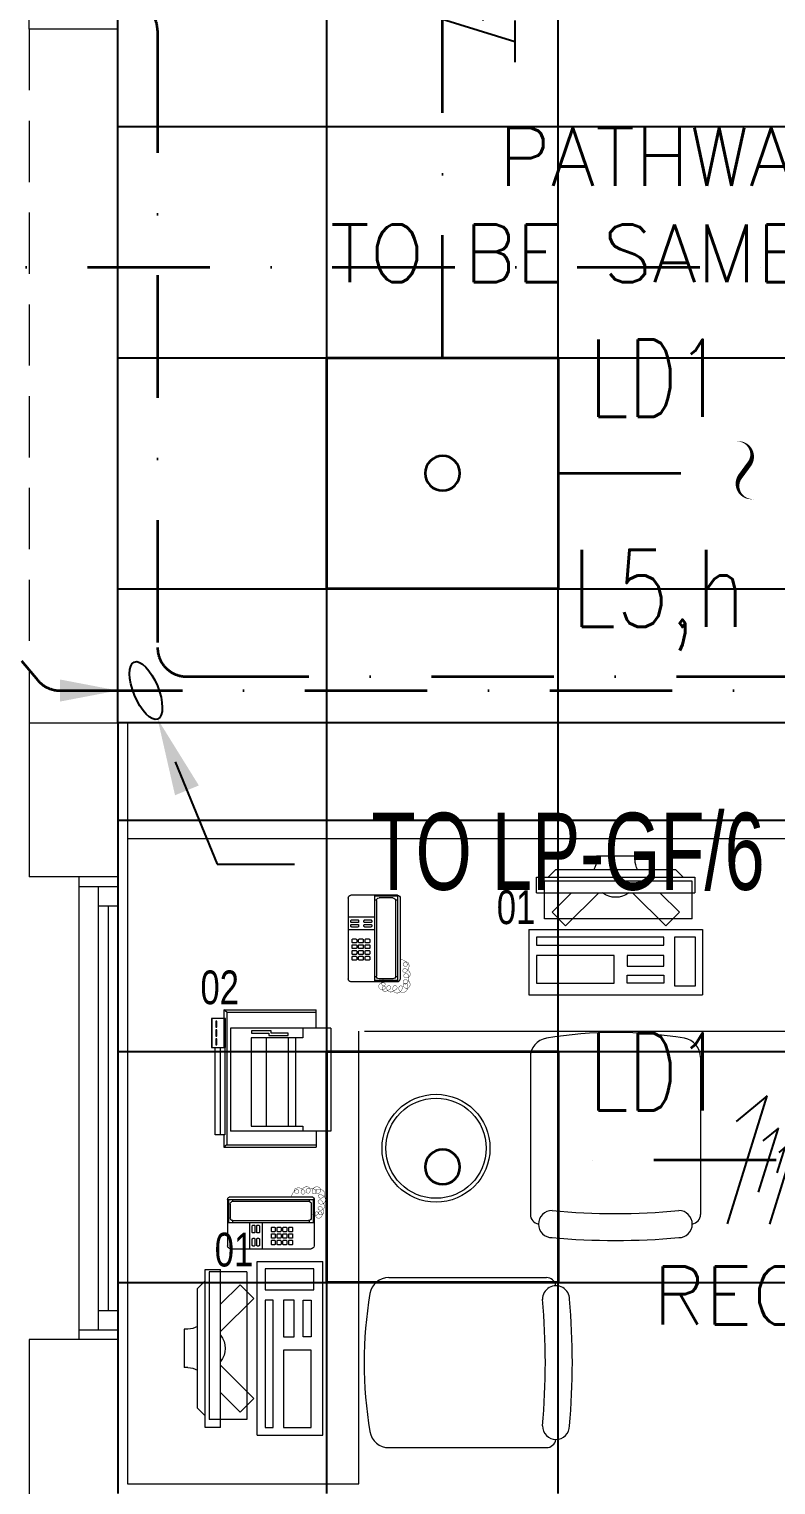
# Model space of a CAD drawing. Header units: inches. Extents: x -12418 to 57169, y -29325 to 19878.
# Drawn here: x 5228 to 7164, y -4725 to -947 of the extents above; entities that cross this region are included whole.
import ezdxf
from ezdxf import colors
from ezdxf.entities.mleader import LeaderData, LeaderLine
from ezdxf.enums import TextEntityAlignment as Align
from ezdxf.math import Vec2, Vec3

# ---------------------------------------------------------------- set-up
doc = ezdxf.new("R2010")
doc.units = ezdxf.units.IN
doc.header["$LTSCALE"] = 25
doc.header["$MEASUREMENT"] = 0
doc.linetypes.add('00-Ground Floor$0$HIDDEN', pattern=[9.525, 6.35, -3.175])
doc.linetypes.add('DASHDOT', pattern=[25.4, 12.7, -6.35, 0, -6.35])
doc.layers.get('0').update_dxf_attribs({"color": 8})
for name, color, linetype, lineweight in [('00-Ground Floor$0$72_EGR_BASE_TEXT', 252, 'Continuous', 5), ('00-Ground Floor$0$72_EGR_EQP_TAG', 142, 'Continuous', 5), ('00-Ground Floor$0$Aluminum', 251, 'Continuous', 5), ('00-Ground Floor$0$LOADING', 253, 'Continuous', 5), ('00-Ground Floor$0$Proj', 251, 'Continuous', 5), ('00-Ground Floor$0$Walls', 251, 'Continuous', 5), ('E-LITE-CIRC', 6, 'Continuous', 25), ('E-LITE-CIRC-NUMB', 6, 'Continuous', 25), ('E-LITE-CLNG', 150, 'Continuous', 35), ('E-LITE-CLNG-CNDT', 6, 'DASHDOT', 35), ('E-LITE-CLNG-CNDT @ 100', 6, 'DASHDOT', 35), ('E-LITE-CTRL', 6, 'Continuous', 25), ('E-LITE-IDEN', 6, 'Continuous', 25), ('E-LITE-TEXT', 6, 'Continuous', 25), ('E-POWR-WIRE', 6, 'Continuous', 25), ('E-POWR-WIRE @ 100', 6, 'Continuous', 25), ('E-POWR-WIRE @ 20', 6, 'Continuous', 25), ('E-POWR-WIRE @ 50', 6, 'Continuous', 25)]:
    doc.layers.add(name, color=color, linetype=linetype, lineweight=lineweight)
doc.layers.add('00-Ground Floor$0$False Ceiling', color=251, linetype='Continuous')
doc.layers.add('E-LIGHTING CONDUIT', color=6, linetype='Continuous')
doc.styles.add('00-Ground Floor$0$SIMPLEX', font='SIMPLEX.shx', dxfattribs={"height": 150})
doc.styles.add('00-Ground Floor$0$X3G_ENTITY_257CFD', font='swisscl.ttf', dxfattribs={"height": 200})
doc.styles.add('DC_Elc_Romans', font='elc_romans.shx', dxfattribs={"width": 0.7})
doc.styles.add('DC_Simplex', font='SIMPLEX.shx', dxfattribs={"width": 0.7})

# ---------------------------------------------------------------- blocks, each defined once
blk = doc.blocks.new('00-Ground Floor$0$GF21021-P')
for p, q in [((-0.2207, 0.4756), (-0.2207, 0.0675)), ((0.2205, 0.4756), (0.2205, 0.0675))]:
    blk.add_line(p, q)
for centre, radius, start, end in [((-0.0001, -0.5295), 1.0695, 80.3671, 99.6329), ((-0.1707, 0.4756), 0.05, 99.6329, 180), ((0.1705, 0.4756), 0.05, 0, 80.3671), ((-0.1643, 0.0425), 0.0351, 90, 270), ((0, 1.8467), 1.7767, 264.6946, 275.3053), ((0.1641, 0.0425), 0.0351, 270, 90), ((-0.1957, 0.0675), 0.025, 180, 261.4721), ((0.1955, 0.0675), 0.025, 278.5279, 0), ((0, 1.8314), 1.8314, 264.8532, 275.147)]:
    blk.add_arc(centre, radius, start, end)
blk = doc.blocks.new('00-Ground Floor$0$DM20079-P')
at = {"color": 0}
for p, q in [((-0.0686, 0.217), (-0.0686, 0.008)), ((-0.0616, 0.225), (0.0594, 0.225)), ((-0.0616, 0.225), (-0.0616, 0)), ((-0.0616, 0.222), (-0.0016, 0.222)), ((-0.0616, 0.212), (-0.0565, 0.212)), ((-0.0566, 0.2105), (-0.0566, 0.0145)), ((-0.0496, 0.2175), (-0.0136, 0.2175)), ((-0.0068, 0.212), (-0.0016, 0.212)), ((-0.0066, 0.2105), (-0.0066, 0.0145)), ((-0.0016, 0.225), (-0.0016, 0)), ((0.0664, 0.217), (0.0664, 0.008)), ((-0.0016, 0.1675), (0.0664, 0.1675)), ((-0.0016, 0.135), (0.0664, 0.135)), ((-0.0616, 0.013), (-0.0565, 0.013)), ((-0.0616, 0.003), (-0.0016, 0.003)), ((-0.0594, 0), (0.0594, 0)), ((-0.0496, 0.0075), (-0.0136, 0.0075)), ((-0.0068, 0.013), (-0.0016, 0.013))]:
    blk.add_line(p, q, dxfattribs=at)
for points in [[(0.0074, 0.1605, 0.414214), (0.0054, 0.1585), (0.0054, 0.1555, 0.414214), (0.0074, 0.1535), (0.0234, 0.1535, 0.414214), (0.0254, 0.1555), (0.0254, 0.1585, 0.414214), (0.0234, 0.1605)], [(0.0574, 0.1535, 0.414214), (0.0594, 0.1555), (0.0594, 0.1585, 0.414214), (0.0574, 0.1605), (0.0414, 0.1605, 0.414214), (0.0394, 0.1585), (0.0394, 0.1555, 0.414214), (0.0414, 0.1535)], [(0.0234, 0.142, 0.414214), (0.0254, 0.144), (0.0254, 0.147, 0.414214), (0.0234, 0.149), (0.0074, 0.149, 0.414214), (0.0054, 0.147), (0.0054, 0.144, 0.414214), (0.0074, 0.142)], [(0.0574, 0.142, 0.414214), (0.0594, 0.144), (0.0594, 0.147, 0.414214), (0.0574, 0.149), (0.0414, 0.149, 0.414214), (0.0394, 0.147), (0.0394, 0.144, 0.414214), (0.0414, 0.142)], [(0.0104, 0.103, 0.414214), (0.0124, 0.101), (0.0204, 0.101, 0.414214), (0.0224, 0.103), (0.0224, 0.109, 0.414214), (0.0204, 0.111), (0.0124, 0.111, 0.414214), (0.0104, 0.109)], [(0.0104, 0.088, 0.414214), (0.0124, 0.086), (0.0204, 0.086, 0.414214), (0.0224, 0.088), (0.0224, 0.094, 0.414214), (0.0204, 0.096), (0.0124, 0.096, 0.414214), (0.0104, 0.094)], [(0.0104, 0.073, 0.414214), (0.0124, 0.071), (0.0204, 0.071, 0.414214), (0.0224, 0.073), (0.0224, 0.079, 0.414214), (0.0204, 0.081), (0.0124, 0.081, 0.414214), (0.0104, 0.079)], [(0.0274, 0.103, 0.414214), (0.0294, 0.101), (0.0374, 0.101, 0.414214), (0.0394, 0.103), (0.0394, 0.109, 0.414214), (0.0374, 0.111), (0.0294, 0.111, 0.414214), (0.0274, 0.109)], [(0.0274, 0.088, 0.414214), (0.0294, 0.086), (0.0374, 0.086, 0.414214), (0.0394, 0.088), (0.0394, 0.094, 0.414214), (0.0374, 0.096), (0.0294, 0.096, 0.414214), (0.0274, 0.094)], [(0.0274, 0.073, 0.414214), (0.0294, 0.071), (0.0374, 0.071, 0.414214), (0.0394, 0.073), (0.0394, 0.079, 0.414214), (0.0374, 0.081), (0.0294, 0.081, 0.414214), (0.0274, 0.079)], [(0.0444, 0.103, 0.414214), (0.0464, 0.101), (0.0544, 0.101, 0.414214), (0.0564, 0.103), (0.0564, 0.109, 0.414214), (0.0544, 0.111), (0.0464, 0.111, 0.414214), (0.0444, 0.109)], [(0.0444, 0.088, 0.414214), (0.0464, 0.086), (0.0544, 0.086, 0.414214), (0.0564, 0.088), (0.0564, 0.094, 0.414214), (0.0544, 0.096), (0.0464, 0.096, 0.414214), (0.0444, 0.094)], [(0.0444, 0.073, 0.414214), (0.0464, 0.071), (0.0544, 0.071, 0.414214), (0.0564, 0.073), (0.0564, 0.079, 0.414214), (0.0544, 0.081), (0.0464, 0.081, 0.414214), (0.0444, 0.079)], [(0.0104, 0.058, 0.414214), (0.0124, 0.056), (0.0204, 0.056, 0.414214), (0.0224, 0.058), (0.0224, 0.064, 0.414214), (0.0204, 0.066), (0.0124, 0.066, 0.414214), (0.0104, 0.064)], [(0.0274, 0.058, 0.414214), (0.0294, 0.056), (0.0374, 0.056, 0.414214), (0.0394, 0.058), (0.0394, 0.064, 0.414214), (0.0374, 0.066), (0.0294, 0.066, 0.414214), (0.0274, 0.064)], [(0.0444, 0.058, 0.414214), (0.0464, 0.056), (0.0544, 0.056, 0.414214), (0.0564, 0.058), (0.0564, 0.064, 0.414214), (0.0544, 0.066), (0.0464, 0.066, 0.414214), (0.0444, 0.064)]]:
    blk.add_lwpolyline(points, format="xyb", close=True, dxfattribs=at)
at = {"color": 0, "const_width": 0.001}
blk.add_lwpolyline([(-0.0686, 0.059, 0.184574), (-0.0861, 0.0478, 1.44364), (-0.0769, 0.0452, 0.837915), (-0.0907, 0.0465, 0.30536), (-0.0835, 0.0248, 1.584726), (-0.0815, 0.034, 0.253153), (-0.094, 0.0228, 0.874198), (-0.0776, 0.0142, 0.915253), (-0.0897, 0.0168, 0.223821), (-0.0874, -0.0011, 1.703343), (-0.0796, 0.005, 0.588962), (-0.0934, -0.0114, 0.717795), (-0.0769, -0.0108, 0.983104), (-0.0875, -0.0075, 0.326362), (-0.0815, -0.0259, 0.758716), (-0.0657, -0.0134, 0.906186), (-0.0743, -0.016, 0.189488), (-0.067, -0.0272, 0.7948), (-0.0506, -0.0127, 1.223996), (-0.0585, -0.0193, 0.072149), (-0.0473, -0.0259, 0.645886), (-0.0341, -0.0134, 1.366917), (-0.042, -0.0193, 0.078415), (-0.0315, -0.0246, 0.723006), (-0.0229, -0.0127, 1.105484), (-0.0289, -0.018, 0.327892), (-0.017, -0.0193, 0.446638), (-0.0144, -0.0068, 0.327263), (-0.0269, -0.0029, 1.240441), (-0.0229, -0.0094, 0.611307), (-0.0278, 0.0075)], format="xyb", dxfattribs=at)
at = {"color": 0}
for centre, radius, start, end in [((-0.0605, 0.217), 0.00813, 97.9633, 179.6649), ((-0.0496, 0.2105), 0.007, 90, 180), ((-0.0136, 0.2105), 0.007, 0, 90), ((0.0582, 0.217), 0.00813, 0.3351, 82.0367), ((-0.0605, 0.008), 0.00813, 180.3351, 277.9633), ((-0.0496, 0.0145), 0.007, 180, 270), ((-0.0136, 0.0145), 0.007, 270, 0), ((0.0582, 0.008), 0.00813, 277.9633, 359.6649)]:
    blk.add_arc(centre, radius, start, end, dxfattribs=at)
blk = doc.blocks.new('00-Ground Floor$0$ITCWLS1-P')
at = {"layer": '00-Ground Floor$0$LOADING'}
for p, q in [((-0.2651, 0.43, 0), (-0.3051, 0.43, 0)), ((-0.3051, 0.43, 0), (-0.3051, 0.02, 0)), ((-0.2651, 0.43, 0), (-0.2651, 0.02, 0)), ((-0.17, 0.45), (-0.17, 0)), ((-0.17, 0.45), (0, 0.45)), ((-0.1496, 0.4305), (-0.1291, 0.4305)), ((-0.1291, 0.4305), (-0.1291, 0.4089)), ((0, 0.45), (0, 0)), ((-0.3251, 0.38, 0), (-0.3051, 0.4, 0)), ((-0.3251, 0.38, 0), (-0.3251, 0.07, 0)), ((-0.197, 0.4094), (-0.295, 0.4094)), ((-0.295, 0.0264), (-0.295, 0.4094)), ((-0.197, 0.0264), (-0.197, 0.4094)), ((-0.3503, 0.275), (-0.3596, 0.275)), ((-0.3596, 0.175), (-0.3596, 0.275)), ((-0.3503, 0.175), (-0.3596, 0.175)), ((-0.3251, 0.07, 0), (-0.3051, 0.05, 0)), ((-0.3051, 0.02, 0), (-0.2651, 0.02, 0)), ((-0.197, 0.0264), (-0.295, 0.0264)), ((-0.17, 0), (0, 0))]:
    blk.add_line(p, q, dxfattribs=at)
at = {"layer": '00-Ground Floor$0$LOADING', "extrusion": (2.48281e-10, 3.18408e-10, -1)}
for p, q in [((-0.2651, 0.3395), (-0.2144, 0.3902)), ((-0.1791, 0.3548), (-0.2144, 0.3902)), ((-0.2651, 0.2688), (-0.1791, 0.3548))]:
    blk.add_line(p, q, dxfattribs=at)
at = {"layer": '00-Ground Floor$0$LOADING', "extrusion": (2.48281e-10, -3.18408e-10, -1)}
for p, q in [((-0.2651, 0.1812), (-0.1791, 0.0952)), ((-0.2651, 0.1105), (-0.2144, 0.0598)), ((-0.1791, 0.0952), (-0.2144, 0.0598))]:
    blk.add_line(p, q, dxfattribs=at)
at = {"layer": '00-Ground Floor$0$LOADING'}
for points in [[(-0.1291, 0.4089), (-0.1291, 0.1), (-0.1496, 0.1), (-0.1496, 0.4305)], [(-0.1496, 0.1), (-0.1496, 0.1), (-0.1496, 0.1), (-0.1496, 0.1), (-0.1496, 0.1), (-0.1496, 0.1), (-0.1496, 0.1), (-0.1496, 0.1), (-0.1496, 0.1)], [(-0.1496, 0.1), (-0.1496, 0.1), (-0.1496, 0.1), (-0.1496, 0.1), (-0.1496, 0.1), (-0.1496, 0.1), (-0.1496, 0.1), (-0.1496, 0.1), (-0.1496, 0.1), (-0.1496, 0.1), (-0.1496, 0.1), (-0.1496, 0.1), (-0.1496, 0.1), (-0.1496, 0.1), (-0.1496, 0.1), (-0.1496, 0.1), (-0.1496, 0.1), (-0.1496, 0.1)], [(-0.1496, 0.1), (-0.1496, 0.1), (-0.1496, 0.1), (-0.1496, 0.1), (-0.1496, 0.1), (-0.1496, 0.1), (-0.1496, 0.1), (-0.1496, 0.1), (-0.1496, 0.1), (-0.1496, 0.1)], [(-0.1496, 0.1), (-0.1496, 0.1), (-0.1496, 0.1), (-0.1496, 0.1), (-0.1496, 0.1), (-0.1496, 0.1), (-0.1496, 0.1)], [(-0.1496, 0.1), (-0.1496, 0.1), (-0.1496, 0.1), (-0.1496, 0.1), (-0.1496, 0.1), (-0.1496, 0.1), (-0.1496, 0.1), (-0.1496, 0.1), (-0.1496, 0.1), (-0.1496, 0.1)], [(-0.1496, 0.1), (-0.1496, 0.1), (-0.1496, 0.1), (-0.1496, 0.1), (-0.1496, 0.1), (-0.1496, 0.1), (-0.1496, 0.1), (-0.1496, 0.1), (-0.1496, 0.1), (-0.1496, 0.1), (-0.1496, 0.1), (-0.1496, 0.1), (-0.1496, 0.1), (-0.1496, 0.1), (-0.1496, 0.1)], [(-0.1496, 0.1), (-0.1496, 0.1), (-0.1496, 0.1), (-0.1496, 0.1), (-0.1496, 0.1), (-0.1496, 0.1), (-0.1496, 0.1), (-0.1496, 0.1), (-0.1496, 0.1), (-0.1496, 0.1)], [(-0.1496, 0.1), (-0.1496, 0.1), (-0.1496, 0.1), (-0.1496, 0.1), (-0.1496, 0.1), (-0.1496, 0.1), (-0.1496, 0.1), (-0.1496, 0.1), (-0.1496, 0.1), (-0.1496, 0.1)], [(-0.1496, 0.1), (-0.1496, 0.1), (-0.1496, 0.1), (-0.1496, 0.1), (-0.1496, 0.1), (-0.1496, 0.1), (-0.1496, 0.1), (-0.1496, 0.1), (-0.1496, 0.1), (-0.1496, 0.1), (-0.1496, 0.1), (-0.1496, 0.1), (-0.1496, 0.1), (-0.1496, 0.1), (-0.1496, 0.1), (-0.1496, 0.1), (-0.1496, 0.1), (-0.1496, 0.1), (-0.1496, 0.1), (-0.1496, 0.1), (-0.1496, 0.1), (-0.1496, 0.1), (-0.1496, 0.1), (-0.1496, 0.1), (-0.1496, 0.1), (-0.1496, 0.1), (-0.1496, 0.1), (-0.1496, 0.1), (-0.1496, 0.1), (-0.1496, 0.1), (-0.1496, 0.1), (-0.1496, 0.1), (-0.1496, 0.1), (-0.1496, 0.1), (-0.1496, 0.1), (-0.1496, 0.1), (-0.1496, 0.1), (-0.1496, 0.1), (-0.1496, 0.1), (-0.1496, 0.1), (-0.1496, 0.1), (-0.1496, 0.1), (-0.1496, 0.1), (-0.1496, 0.1), (-0.1496, 0.1), (-0.1496, 0.1), (-0.1496, 0.1), (-0.1496, 0.1), (-0.1496, 0.1), (-0.1496, 0.1), (-0.1496, 0.1), (-0.1496, 0.1), (-0.1496, 0.1), (-0.1496, 0.1)], [(-0.1496, 0.1), (-0.1496, 0.1), (-0.1496, 0.1), (-0.1496, 0.1), (-0.1496, 0.1), (-0.1496, 0.1), (-0.1496, 0.1), (-0.1496, 0.1), (-0.1496, 0.1), (-0.1496, 0.1), (-0.1496, 0.1), (-0.1496, 0.1), (-0.1496, 0.1), (-0.1496, 0.1), (-0.1496, 0.1), (-0.1496, 0.1), (-0.1496, 0.1), (-0.1496, 0.1), (-0.1496, 0.1), (-0.1496, 0.1), (-0.1496, 0.1), (-0.1496, 0.1), (-0.1496, 0.1), (-0.1496, 0.1), (-0.1496, 0.1), (-0.1496, 0.1), (-0.1496, 0.1), (-0.1496, 0.1), (-0.1496, 0.1), (-0.1496, 0.1), (-0.1496, 0.1), (-0.1496, 0.1), (-0.1496, 0.1), (-0.1496, 0.1), (-0.1496, 0.1), (-0.1496, 0.1), (-0.1496, 0.1), (-0.1496, 0.1), (-0.1496, 0.1), (-0.1496, 0.1), (-0.1496, 0.1), (-0.1496, 0.1), (-0.1496, 0.1), (-0.1496, 0.1), (-0.1496, 0.1), (-0.1496, 0.1), (-0.1496, 0.1), (-0.1496, 0.1), (-0.1496, 0.1), (-0.1496, 0.1), (-0.1496, 0.1), (-0.1496, 0.1), (-0.1496, 0.1), (-0.1496, 0.1), (-0.1496, 0.1), (-0.1496, 0.1), (-0.1496, 0.1), (-0.1496, 0.1), (-0.1496, 0.1), (-0.1496, 0.1), (-0.1496, 0.1), (-0.1496, 0.1), (-0.1496, 0.1), (-0.1496, 0.1), (-0.1496, 0.1), (-0.1496, 0.1), (-0.1496, 0.1), (-0.1496, 0.1), (-0.1496, 0.1), (-0.1496, 0.1), (-0.1496, 0.1), (-0.1496, 0.1), (-0.1496, 0.1), (-0.1496, 0.1), (-0.1496, 0.1), (-0.1496, 0.1), (-0.1496, 0.1), (-0.1496, 0.1), (-0.1496, 0.1), (-0.1496, 0.1), (-0.1496, 0.1), (-0.1496, 0.1), (-0.1496, 0.1), (-0.1496, 0.1), (-0.1496, 0.1), (-0.1496, 0.1), (-0.1496, 0.1), (-0.1496, 0.1), (-0.1496, 0.1)], [(-0.1496, 0.1), (-0.1496, 0.1), (-0.1496, 0.1), (-0.1496, 0.1), (-0.1496, 0.1), (-0.1496, 0.1), (-0.1496, 0.1), (-0.1496, 0.1), (-0.1496, 0.1), (-0.1496, 0.1), (-0.1496, 0.1), (-0.1496, 0.1)], [(-0.1496, 0.1), (-0.1496, 0.1), (-0.1496, 0.1), (-0.1496, 0.1), (-0.1496, 0.1), (-0.1496, 0.1), (-0.1496, 0.1)], [(-0.1496, 0.1), (-0.1496, 0.1), (-0.1496, 0.1), (-0.1496, 0.1), (-0.1496, 0.1), (-0.1496, 0.1), (-0.1496, 0.1), (-0.1496, 0.1), (-0.1496, 0.1), (-0.1496, 0.1), (-0.1496, 0.1), (-0.1496, 0.1), (-0.1496, 0.1), (-0.1496, 0.1), (-0.1496, 0.1), (-0.1496, 0.1), (-0.1496, 0.1)], [(-0.1496, 0.1), (-0.1496, 0.1), (-0.1496, 0.1), (-0.1496, 0.1), (-0.1496, 0.1), (-0.1496, 0.1), (-0.1496, 0.1), (-0.1496, 0.1), (-0.1496, 0.1), (-0.1496, 0.1), (-0.1496, 0.1), (-0.1496, 0.1), (-0.1496, 0.1), (-0.1496, 0.1), (-0.1496, 0.1), (-0.1496, 0.1), (-0.1496, 0.1), (-0.1496, 0.1), (-0.1496, 0.1), (-0.1496, 0.1), (-0.1496, 0.1), (-0.1496, 0.1), (-0.1496, 0.1), (-0.1496, 0.1), (-0.1496, 0.1), (-0.1496, 0.1), (-0.1496, 0.1), (-0.1496, 0.1), (-0.1496, 0.1), (-0.1496, 0.1), (-0.1496, 0.1), (-0.1496, 0.1), (-0.1496, 0.1), (-0.1496, 0.1), (-0.1496, 0.1), (-0.1496, 0.1), (-0.1496, 0.1), (-0.1496, 0.1), (-0.1496, 0.1), (-0.1496, 0.1), (-0.1496, 0.1), (-0.1496, 0.1), (-0.1496, 0.1), (-0.1496, 0.1), (-0.1496, 0.1), (-0.1496, 0.1), (-0.1496, 0.1), (-0.1496, 0.1), (-0.1496, 0.1), (-0.1496, 0.1), (-0.1496, 0.1), (-0.1496, 0.1), (-0.1496, 0.1), (-0.1496, 0.1), (-0.1496, 0.1), (-0.1496, 0.1), (-0.1496, 0.1), (-0.1496, 0.1), (-0.1496, 0.1), (-0.1496, 0.1), (-0.1496, 0.1), (-0.1496, 0.1), (-0.1496, 0.1), (-0.1496, 0.1), (-0.1496, 0.1), (-0.1496, 0.1), (-0.1496, 0.1), (-0.1496, 0.1), (-0.1496, 0.1), (-0.1496, 0.1), (-0.1496, 0.1), (-0.1496, 0.1), (-0.1496, 0.1), (-0.1496, 0.1), (-0.1496, 0.1), (-0.1496, 0.1), (-0.1496, 0.1), (-0.1496, 0.1), (-0.1496, 0.1), (-0.1496, 0.1), (-0.1496, 0.1), (-0.1496, 0.1), (-0.1496, 0.1), (-0.1496, 0.1), (-0.1496, 0.1), (-0.1496, 0.1), (-0.1496, 0.1), (-0.1496, 0.1), (-0.1496, 0.1), (-0.1496, 0.1), (-0.1496, 0.1), (-0.1496, 0.1), (-0.1496, 0.1), (-0.1496, 0.1), (-0.1496, 0.1), (-0.1496, 0.1), (-0.1496, 0.1), (-0.1496, 0.1), (-0.1496, 0.1), (-0.1496, 0.1), (-0.1496, 0.1), (-0.1496, 0.1), (-0.1496, 0.1), (-0.1496, 0.1), (-0.1496, 0.1), (-0.1496, 0.1), (-0.1496, 0.1), (-0.1496, 0.1), (-0.1496, 0.1), (-0.1496, 0.1), (-0.1496, 0.1)], [(-0.1496, 0.1), (-0.1496, 0.1), (-0.1496, 0.1), (-0.1496, 0.1), (-0.1496, 0.1), (-0.1496, 0.1), (-0.1496, 0.1), (-0.1496, 0.1)]]:
    blk.add_lwpolyline(points, dxfattribs=at)
for points in [[(-0.1019, 0.4305), (-0.0304, 0.4305), (-0.0304, 0.2294), (-0.1019, 0.2294)], [(-0.1019, 0.1954), (-0.0747, 0.1954), (-0.0747, 0.1), (-0.1019, 0.1)], [(-0.0304, 0.1954), (-0.0508, 0.1954), (-0.0508, 0.1), (-0.0304, 0.1)], [(-0.1496, 0.1), (-0.1496, 0.1), (-0.1496, 0.1), (-0.1496, 0.1), (-0.1496, 0.1), (-0.1496, 0.1), (-0.1496, 0.1), (-0.1496, 0.1), (-0.1496, 0.1), (-0.1496, 0.1), (-0.1496, 0.1), (-0.1496, 0.1), (-0.1496, 0.1), (-0.1496, 0.1), (-0.1496, 0.1), (-0.1496, 0.1), (-0.1496, 0.1), (-0.1496, 0.1), (-0.1496, 0.1), (-0.1496, 0.1), (-0.1496, 0.1), (-0.1496, 0.1), (-0.1496, 0.1), (-0.1496, 0.1), (-0.1496, 0.1), (-0.1496, 0.1), (-0.1496, 0.1), (-0.1496, 0.1), (-0.1496, 0.1), (-0.1496, 0.1), (-0.1496, 0.1), (-0.1496, 0.1), (-0.1496, 0.1), (-0.1496, 0.1), (-0.1496, 0.1), (-0.1496, 0.1), (-0.1496, 0.1), (-0.1496, 0.1), (-0.1496, 0.1), (-0.1496, 0.1), (-0.1496, 0.1), (-0.1496, 0.1), (-0.1496, 0.1), (-0.1496, 0.1), (-0.1496, 0.1), (-0.1496, 0.1), (-0.1496, 0.1), (-0.1496, 0.1), (-0.1496, 0.1), (-0.1496, 0.1), (-0.1496, 0.1), (-0.1496, 0.1), (-0.1496, 0.1), (-0.1496, 0.1), (-0.1496, 0.1), (-0.1496, 0.1), (-0.1496, 0.1), (-0.1496, 0.1), (-0.1496, 0.1), (-0.1496, 0.1), (-0.1496, 0.1), (-0.1496, 0.1), (-0.1496, 0.1), (-0.1496, 0.1), (-0.1496, 0.1), (-0.1496, 0.1), (-0.1496, 0.1), (-0.1496, 0.1), (-0.1496, 0.1), (-0.1496, 0.1), (-0.1496, 0.1), (-0.1496, 0.1), (-0.1496, 0.1), (-0.1496, 0.1), (-0.1496, 0.1), (-0.1496, 0.1), (-0.1496, 0.1), (-0.1496, 0.1), (-0.1496, 0.1), (-0.1496, 0.1), (-0.1496, 0.1), (-0.1496, 0.1), (-0.1496, 0.1), (-0.1496, 0.1), (-0.1496, 0.1), (-0.1496, 0.1), (-0.1496, 0.1), (-0.1496, 0.1), (-0.1496, 0.1), (-0.1496, 0.1), (-0.1496, 0.1), (-0.1496, 0.1), (-0.1496, 0.1), (-0.1496, 0.1), (-0.1496, 0.1), (-0.1496, 0.1), (-0.1496, 0.1), (-0.1496, 0.1), (-0.1496, 0.1), (-0.1496, 0.1), (-0.1496, 0.1), (-0.1496, 0.1), (-0.1496, 0.1), (-0.1496, 0.1), (-0.1496, 0.1), (-0.1496, 0.1), (-0.1496, 0.1), (-0.1496, 0.1), (-0.1496, 0.1), (-0.1496, 0.1), (-0.1496, 0.1), (-0.1496, 0.1), (-0.1496, 0.1), (-0.1496, 0.1), (-0.1496, 0.1), (-0.1496, 0.1), (-0.1496, 0.1), (-0.1496, 0.1), (-0.1496, 0.1), (-0.1496, 0.1), (-0.1496, 0.1), (-0.1496, 0.1), (-0.1496, 0.1), (-0.1496, 0.1), (-0.1496, 0.1), (-0.1496, 0.1), (-0.1496, 0.1), (-0.1496, 0.1), (-0.1496, 0.1), (-0.1496, 0.1), (-0.1496, 0.1), (-0.1496, 0.1), (-0.1496, 0.1), (-0.1496, 0.1), (-0.1496, 0.1), (-0.1496, 0.1), (-0.1496, 0.1), (-0.1496, 0.1), (-0.1496, 0.1), (-0.1496, 0.1), (-0.1496, 0.1), (-0.1496, 0.1), (-0.1496, 0.1), (-0.1496, 0.1), (-0.1496, 0.1), (-0.1496, 0.1), (-0.1496, 0.1), (-0.1496, 0.1), (-0.1496, 0.1), (-0.1496, 0.1), (-0.1496, 0.1), (-0.1496, 0.1), (-0.1496, 0.1), (-0.1496, 0.1), (-0.1496, 0.1), (-0.1496, 0.1), (-0.1496, 0.1), (-0.1496, 0.1), (-0.1496, 0.1), (-0.1496, 0.1), (-0.1496, 0.1), (-0.1496, 0.1), (-0.1496, 0.1), (-0.1496, 0.1), (-0.1496, 0.1), (-0.1496, 0.1), (-0.1496, 0.1), (-0.1496, 0.1), (-0.1496, 0.1), (-0.1496, 0.1), (-0.1496, 0.1), (-0.1496, 0.1), (-0.1496, 0.1), (-0.1496, 0.1), (-0.1496, 0.1), (-0.1496, 0.1), (-0.1496, 0.1), (-0.1496, 0.1), (-0.1496, 0.1), (-0.1496, 0.1), (-0.1496, 0.1), (-0.1496, 0.1), (-0.1496, 0.1), (-0.1496, 0.1), (-0.1496, 0.1), (-0.1496, 0.1), (-0.1496, 0.1), (-0.1496, 0.1), (-0.1496, 0.1), (-0.1496, 0.1), (-0.1496, 0.1), (-0.1496, 0.1), (-0.1496, 0.1), (-0.1496, 0.1), (-0.1496, 0.1), (-0.1496, 0.1), (-0.1496, 0.1), (-0.1496, 0.1), (-0.1496, 0.1), (-0.1496, 0.1), (-0.1496, 0.1), (-0.1496, 0.1), (-0.1496, 0.1), (-0.1496, 0.1), (-0.1496, 0.1), (-0.1496, 0.1), (-0.1496, 0.1), (-0.1496, 0.1), (-0.1496, 0.1), (-0.1496, 0.1), (-0.1496, 0.1), (-0.1496, 0.1), (-0.1496, 0.1), (-0.1496, 0.1), (-0.1496, 0.1), (-0.1496, 0.1), (-0.1496, 0.1), (-0.1496, 0.1), (-0.1496, 0.1), (-0.1496, 0.1), (-0.1496, 0.1), (-0.1496, 0.1), (-0.1496, 0.1), (-0.1496, 0.1), (-0.1496, 0.1), (-0.1496, 0.1), (-0.1496, 0.1), (-0.1496, 0.1), (-0.1496, 0.1), (-0.1496, 0.1), (-0.1496, 0.1), (-0.1496, 0.1), (-0.1496, 0.1), (-0.1496, 0.1), (-0.1496, 0.1), (-0.1496, 0.1), (-0.1496, 0.1), (-0.1496, 0.1), (-0.1496, 0.1), (-0.1496, 0.1), (-0.1496, 0.1), (-0.1496, 0.1), (-0.1496, 0.1), (-0.1496, 0.1), (-0.1496, 0.1), (-0.1496, 0.1), (-0.1496, 0.1), (-0.1496, 0.1), (-0.1496, 0.1), (-0.1496, 0.1), (-0.1496, 0.1), (-0.1496, 0.1), (-0.1496, 0.1), (-0.1496, 0.1), (-0.1496, 0.1), (-0.1496, 0.1), (-0.1496, 0.1), (-0.1496, 0.1), (-0.1496, 0.1), (-0.1496, 0.1), (-0.1496, 0.1), (-0.1496, 0.1), (-0.1496, 0.1), (-0.1496, 0.1), (-0.1496, 0.1), (-0.1496, 0.1), (-0.1496, 0.1), (-0.1496, 0.1), (-0.1496, 0.1), (-0.1496, 0.1), (-0.1496, 0.1), (-0.1496, 0.1), (-0.1496, 0.1), (-0.1496, 0.1), (-0.1496, 0.1), (-0.1496, 0.1), (-0.1496, 0.1)], [(-0.1496, 0.1), (-0.1496, 0.1), (-0.1496, 0.1), (-0.1496, 0.1), (-0.1496, 0.1), (-0.1496, 0.1), (-0.1496, 0.1), (-0.1496, 0.1), (-0.1496, 0.1), (-0.1496, 0.1), (-0.1496, 0.1), (-0.1496, 0.1), (-0.1496, 0.1), (-0.1496, 0.1), (-0.1496, 0.1), (-0.1496, 0.1), (-0.1496, 0.1), (-0.1496, 0.1), (-0.1496, 0.1), (-0.1496, 0.1), (-0.1496, 0.1), (-0.1496, 0.1), (-0.1496, 0.1), (-0.1496, 0.1), (-0.1496, 0.1), (-0.1496, 0.1), (-0.1496, 0.1), (-0.1496, 0.1), (-0.1496, 0.1), (-0.1496, 0.1), (-0.1496, 0.1), (-0.1496, 0.1), (-0.1496, 0.1), (-0.1496, 0.1), (-0.1496, 0.1), (-0.1496, 0.1), (-0.1496, 0.1), (-0.1496, 0.1), (-0.1496, 0.1), (-0.1496, 0.1), (-0.1496, 0.1), (-0.1496, 0.1), (-0.1496, 0.1), (-0.1496, 0.1), (-0.1496, 0.1), (-0.1496, 0.1), (-0.1496, 0.1), (-0.1496, 0.1), (-0.1496, 0.1), (-0.1496, 0.1), (-0.1496, 0.1), (-0.1496, 0.1), (-0.1496, 0.1), (-0.1496, 0.1), (-0.1496, 0.1), (-0.1496, 0.1), (-0.1496, 0.1), (-0.1496, 0.1), (-0.1496, 0.1), (-0.1496, 0.1), (-0.1496, 0.1), (-0.1496, 0.1), (-0.1496, 0.1), (-0.1496, 0.1), (-0.1496, 0.1), (-0.1496, 0.1), (-0.1496, 0.1), (-0.1496, 0.1), (-0.1496, 0.1), (-0.1496, 0.1), (-0.1496, 0.1), (-0.1496, 0.1), (-0.1496, 0.1), (-0.1496, 0.1), (-0.1496, 0.1), (-0.1496, 0.1), (-0.1496, 0.1), (-0.1496, 0.1), (-0.1496, 0.1), (-0.1496, 0.1), (-0.1496, 0.1), (-0.1496, 0.1), (-0.1496, 0.1), (-0.1496, 0.1), (-0.1496, 0.1), (-0.1496, 0.1), (-0.1496, 0.1), (-0.1496, 0.1), (-0.1496, 0.1), (-0.1496, 0.1), (-0.1496, 0.1), (-0.1496, 0.1), (-0.1496, 0.1), (-0.1496, 0.1), (-0.1496, 0.1), (-0.1496, 0.1), (-0.1496, 0.1), (-0.1496, 0.1), (-0.1496, 0.1), (-0.1496, 0.1), (-0.1496, 0.1), (-0.1496, 0.1), (-0.1496, 0.1), (-0.1496, 0.1), (-0.1496, 0.1), (-0.1496, 0.1), (-0.1496, 0.1), (-0.1496, 0.1), (-0.1496, 0.1), (-0.1496, 0.1), (-0.1496, 0.1), (-0.1496, 0.1), (-0.1496, 0.1), (-0.1496, 0.1), (-0.1496, 0.1), (-0.1496, 0.1), (-0.1496, 0.1), (-0.1496, 0.1), (-0.1496, 0.1), (-0.1496, 0.1), (-0.1496, 0.1), (-0.1496, 0.1), (-0.1496, 0.1), (-0.1496, 0.1), (-0.1496, 0.1), (-0.1496, 0.1), (-0.1496, 0.1), (-0.1496, 0.1), (-0.1496, 0.1), (-0.1496, 0.1), (-0.1496, 0.1), (-0.1496, 0.1), (-0.1496, 0.1), (-0.1496, 0.1), (-0.1496, 0.1), (-0.1496, 0.1), (-0.1496, 0.1), (-0.1496, 0.1), (-0.1496, 0.1), (-0.1496, 0.1), (-0.1496, 0.1), (-0.1496, 0.1), (-0.1496, 0.1), (-0.1496, 0.1), (-0.1496, 0.1), (-0.1496, 0.1), (-0.1496, 0.1), (-0.1496, 0.1), (-0.1496, 0.1), (-0.1496, 0.1), (-0.1496, 0.1), (-0.1496, 0.1), (-0.1496, 0.1), (-0.1496, 0.1), (-0.1496, 0.1), (-0.1496, 0.1), (-0.1496, 0.1), (-0.1496, 0.1), (-0.1496, 0.1), (-0.1496, 0.1), (-0.1496, 0.1), (-0.1496, 0.1), (-0.1496, 0.1), (-0.1496, 0.1), (-0.1496, 0.1), (-0.1496, 0.1), (-0.1496, 0.1), (-0.1496, 0.1), (-0.1496, 0.1), (-0.1496, 0.1), (-0.1496, 0.1), (-0.1496, 0.1), (-0.1496, 0.1), (-0.1496, 0.1), (-0.1496, 0.1), (-0.1496, 0.1), (-0.1496, 0.1), (-0.1496, 0.1), (-0.1496, 0.1), (-0.1496, 0.1), (-0.1496, 0.1), (-0.1496, 0.1), (-0.1496, 0.1), (-0.1496, 0.1), (-0.1496, 0.1), (-0.1496, 0.1), (-0.1496, 0.1), (-0.1496, 0.1), (-0.1496, 0.1), (-0.1496, 0.1), (-0.1496, 0.1), (-0.1496, 0.1), (-0.1496, 0.1), (-0.1496, 0.1), (-0.1496, 0.1), (-0.1496, 0.1), (-0.1496, 0.1), (-0.1496, 0.1), (-0.1496, 0.1), (-0.1496, 0.1), (-0.1496, 0.1), (-0.1496, 0.1), (-0.1496, 0.1), (-0.1496, 0.1), (-0.1496, 0.1), (-0.1496, 0.1), (-0.1496, 0.1), (-0.1496, 0.1), (-0.1496, 0.1), (-0.1496, 0.1), (-0.1496, 0.1), (-0.1496, 0.1), (-0.1496, 0.1), (-0.1496, 0.1)], [(-0.1496, 0.1), (-0.1496, 0.1), (-0.1496, 0.1), (-0.1496, 0.1), (-0.1496, 0.1), (-0.1496, 0.1), (-0.1496, 0.1), (-0.1496, 0.1), (-0.1496, 0.1), (-0.1496, 0.1), (-0.1496, 0.1), (-0.1496, 0.1), (-0.1496, 0.1), (-0.1496, 0.1), (-0.1496, 0.1), (-0.1496, 0.1), (-0.1496, 0.1), (-0.1496, 0.1), (-0.1496, 0.1), (-0.1496, 0.1), (-0.1496, 0.1), (-0.1496, 0.1), (-0.1496, 0.1), (-0.1496, 0.1), (-0.1496, 0.1), (-0.1496, 0.1), (-0.1496, 0.1), (-0.1496, 0.1), (-0.1496, 0.1), (-0.1496, 0.1), (-0.1496, 0.1), (-0.1496, 0.1), (-0.1496, 0.1), (-0.1496, 0.1), (-0.1496, 0.1), (-0.1496, 0.1), (-0.1496, 0.1), (-0.1496, 0.1), (-0.1496, 0.1), (-0.1496, 0.1), (-0.1496, 0.1), (-0.1496, 0.1), (-0.1496, 0.1), (-0.1496, 0.1), (-0.1496, 0.1), (-0.1496, 0.1), (-0.1496, 0.1), (-0.1496, 0.1), (-0.1496, 0.1), (-0.1496, 0.1), (-0.1496, 0.1), (-0.1496, 0.1), (-0.1496, 0.1), (-0.1496, 0.1), (-0.1496, 0.1), (-0.1496, 0.1), (-0.1496, 0.1), (-0.1496, 0.1), (-0.1496, 0.1), (-0.1496, 0.1), (-0.1496, 0.1), (-0.1496, 0.1), (-0.1496, 0.1), (-0.1496, 0.1), (-0.1496, 0.1), (-0.1496, 0.1), (-0.1496, 0.1), (-0.1496, 0.1), (-0.1496, 0.1), (-0.1496, 0.1), (-0.1496, 0.1), (-0.1496, 0.1), (-0.1496, 0.1), (-0.1496, 0.1), (-0.1496, 0.1), (-0.1496, 0.1), (-0.1496, 0.1), (-0.1496, 0.1), (-0.1496, 0.1), (-0.1496, 0.1), (-0.1496, 0.1), (-0.1496, 0.1), (-0.1496, 0.1), (-0.1496, 0.1), (-0.1496, 0.1), (-0.1496, 0.1), (-0.1496, 0.1), (-0.1496, 0.1), (-0.1496, 0.1), (-0.1496, 0.1), (-0.1496, 0.1), (-0.1496, 0.1), (-0.1496, 0.1), (-0.1496, 0.1), (-0.1496, 0.1), (-0.1496, 0.1), (-0.1496, 0.1), (-0.1496, 0.1), (-0.1496, 0.1), (-0.1496, 0.1), (-0.1496, 0.1), (-0.1496, 0.1), (-0.1496, 0.1), (-0.1496, 0.1), (-0.1496, 0.1), (-0.1496, 0.1), (-0.1496, 0.1), (-0.1496, 0.1), (-0.1496, 0.1), (-0.1496, 0.1), (-0.1496, 0.1), (-0.1496, 0.1), (-0.1496, 0.1), (-0.1496, 0.1), (-0.1496, 0.1), (-0.1496, 0.1), (-0.1496, 0.1), (-0.1496, 0.1), (-0.1496, 0.1), (-0.1496, 0.1), (-0.1496, 0.1), (-0.1496, 0.1), (-0.1496, 0.1), (-0.1496, 0.1), (-0.1496, 0.1), (-0.1496, 0.1), (-0.1496, 0.1), (-0.1496, 0.1), (-0.1496, 0.1), (-0.1496, 0.1), (-0.1496, 0.1), (-0.1496, 0.1), (-0.1496, 0.1), (-0.1496, 0.1), (-0.1496, 0.1), (-0.1496, 0.1), (-0.1496, 0.1), (-0.1496, 0.1), (-0.1496, 0.1), (-0.1496, 0.1), (-0.1496, 0.1), (-0.1496, 0.1), (-0.1496, 0.1), (-0.1496, 0.1), (-0.1496, 0.1), (-0.1496, 0.1), (-0.1496, 0.1), (-0.1496, 0.1), (-0.1496, 0.1), (-0.1496, 0.1), (-0.1496, 0.1), (-0.1496, 0.1), (-0.1496, 0.1), (-0.1496, 0.1), (-0.1496, 0.1), (-0.1496, 0.1), (-0.1496, 0.1), (-0.1496, 0.1), (-0.1496, 0.1), (-0.1496, 0.1), (-0.1496, 0.1), (-0.1496, 0.1), (-0.1496, 0.1), (-0.1496, 0.1), (-0.1496, 0.1), (-0.1496, 0.1), (-0.1496, 0.1), (-0.1496, 0.1), (-0.1496, 0.1), (-0.1496, 0.1), (-0.1496, 0.1), (-0.1496, 0.1), (-0.1496, 0.1), (-0.1496, 0.1), (-0.1496, 0.1), (-0.1496, 0.1), (-0.1496, 0.1), (-0.1496, 0.1), (-0.1496, 0.1), (-0.1496, 0.1), (-0.1496, 0.1), (-0.1496, 0.1), (-0.1496, 0.1), (-0.1496, 0.1), (-0.1496, 0.1), (-0.1496, 0.1), (-0.1496, 0.1), (-0.1496, 0.1), (-0.1496, 0.1), (-0.1496, 0.1), (-0.1496, 0.1), (-0.1496, 0.1), (-0.1496, 0.1), (-0.1496, 0.1), (-0.1496, 0.1), (-0.1496, 0.1), (-0.1496, 0.1), (-0.1496, 0.1), (-0.1496, 0.1), (-0.1496, 0.1), (-0.1496, 0.1), (-0.1496, 0.1), (-0.1496, 0.1), (-0.1496, 0.1), (-0.1496, 0.1), (-0.1496, 0.1), (-0.1496, 0.1), (-0.1496, 0.1), (-0.1496, 0.1), (-0.1496, 0.1), (-0.1496, 0.1), (-0.1496, 0.1), (-0.1496, 0.1), (-0.1496, 0.1), (-0.1496, 0.1), (-0.1496, 0.1), (-0.1496, 0.1), (-0.1496, 0.1), (-0.1496, 0.1)], [(-0.1496, 0.0727), (-0.0236, 0.0727), (-0.0236, 0.0182), (-0.1496, 0.0182)]]:
    blk.add_lwpolyline(points, close=True, dxfattribs=at)
for centre, radius, start, end in [((-0.3503, 0.325), 0.05, 270, 300.3093), ((-0.3089, 0.225), 0.0556, 321.9431, 38.0569), ((-0.3503, 0.125), 0.05, 59.6907, 90)]:
    blk.add_arc(centre, radius, start, end, dxfattribs=at)
blk = doc.blocks.new('00-Ground Floor$0$ITPPLT2C-P')
at = {"color": 0}
for p, q in [((0, 0), (0, -0.2262)), ((0.0252, 0), (0, 0)), ((0.0139, 0), (0.0139, -0.2262)), ((0.0252, 0), (0.0139, 0)), ((0.0229, 0.0318), (0.2618, 0.0318)), ((0.0304, 0.0256), (0.0229, 0.0318)), ((0.0229, 0), (0.0229, 0.0318)), ((0.0252, -0.2262), (0.0252, 0)), ((0.0304, -0.3182), (0.0304, 0.0256)), ((0.0304, 0.0256), (0.2618, 0.0256)), ((0.2618, -0.0096), (0.2618, 0.0318)), ((0.0401, -0.2769), (0.0401, -0.0096)), ((0.3, -0.0096), (0.0401, -0.0096)), ((0.0939, -0.2515), (0.0939, -0.0222)), ((0.0939, -0.0222), (0.2274, -0.0222)), ((0.1321, -0.2515), (0.1321, -0.0222)), ((0.1894, -0.2515), (0.1894, -0.0222)), ((0.2082, -0.2515), (0.2082, -0.0222)), ((0.2274, -0.0222), (0.2274, -0.0096)), ((0.3, -0.2769), (0.3, -0.0096)), ((-0.0091, -0.2262), (0.0267, -0.2262)), ((-0.0091, -0.3023), (-0.0091, -0.2262)), ((-0.0087, -0.2262), (0.0236, -0.2262)), ((-0.0087, -0.3023), (-0.0087, -0.2262)), ((0, -0.2262), (0.0252, -0.2262)), ((0.0139, -0.2262), (0.0252, -0.2262)), ((0.0236, -0.2262), (0.0236, -0.3023)), ((0.0267, -0.2262), (0.0267, -0.3023)), ((0.0023, -0.2495), (0.0023, -0.2334)), ((0.0023, -0.2334), (0.0045, -0.2334)), ((0.0045, -0.2495), (0.0023, -0.2495)), ((0.0023, -0.2721), (0.0023, -0.2562)), ((0.0023, -0.2562), (0.0045, -0.2562)), ((0.0045, -0.2334), (0.0045, -0.2495)), ((0.0045, -0.2562), (0.0045, -0.2721)), ((0.2274, -0.2515), (0.0939, -0.2515)), ((0.0947, -0.2701), (0.0947, -0.2641)), ((0.0947, -0.2641), (0.1395, -0.2641)), ((0.1395, -0.2575), (0.19, -0.2575)), ((0.1395, -0.2641), (0.1395, -0.2575)), ((0.19, -0.2641), (0.1457, -0.2641)), ((0.1457, -0.2641), (0.1457, -0.2701)), ((0.19, -0.2575), (0.19, -0.2641)), ((0.2274, -0.2769), (0.2274, -0.2515)), ((0.0045, -0.2721), (0.0023, -0.2721)), ((0.0023, -0.295), (0.0023, -0.2793)), ((0.0023, -0.2793), (0.0045, -0.2793)), ((0.0045, -0.295), (0.0023, -0.295)), ((0.0045, -0.2793), (0.0045, -0.295)), ((0.3, -0.2769), (0.0401, -0.2769)), ((0.1457, -0.2701), (0.0947, -0.2701)), ((0.2618, -0.2769), (0.2618, -0.3246)), ((0.0267, -0.3023), (-0.0091, -0.3023)), ((0.0236, -0.3023), (-0.0087, -0.3023)), ((0.0229, -0.3246), (0.0229, -0.3023)), ((0.0304, -0.3182), (0.0229, -0.3246)), ((0.0229, -0.3246), (0.2618, -0.3246)), ((0.0304, -0.3182), (0.2618, -0.3182))]:
    blk.add_line(p, q, dxfattribs=at)
blk = doc.blocks.new('00-Ground Floor$0$WM00001-P')
at = {"layer": '00-Ground Floor$0$LOADING'}
for radius in [0.14, 0.13]:
    blk.add_circle((0, 0), radius, dxfattribs=at)
blk = doc.blocks.new('00-Ground Floor$0$A$Ce9e1c4c3')
at = {"layer": '00-Ground Floor$0$False Ceiling', "color": 254, "linetype": 'Continuous'}
for p, q in [((-94542.1, -2747.4, 0), (-94542.1, 3782.6, 0)), ((-94000, -2747.4), (-94000, 3782.6)), ((-93400, -2747.4), (-93400, 3782.6)), ((-94542.1, -1200), (-87736.7, -1200)), ((-94542.1, -1800), (-87736.7, -1800)), ((-94542.1, -2400), (-87736.7, -2400)), ((-87736.7, -2747.4, 0), (-94542.1, -2747.4, 0)), ((-94000, -4747.4), (-94000, -2747.4)), ((-93400, -4747.4), (-93400, -2747.4)), ((-94542.1, -3000), (-90902.1, -3000)), ((-94542.1, -3600), (-90902.1, -3600)), ((-94542.1, -4200), (-90902.1, -4200))]:
    blk.add_line(p, q, dxfattribs=at)
at = {"layer": '00-Ground Floor$0$False Ceiling', "color": 254}
for p, q in [((-90902.1, -2747.4, 0), (-94542.1, -2747.4, 0)), ((-94542.1, -2747.4, 0), (-94542.1, -4747.4, 0))]:
    blk.add_line(p, q, dxfattribs=at)
blk = doc.blocks.new('00-Ground Floor')
at = {"layer": '00-Ground Floor$0$Aluminum'}
for p, q in [((5357.9, -4347.4, 0), (5357.9, -3147.4, 0)), ((5357.9, -3172.4, 0), (5457.9, -3172.4, 0)), ((5407.9, -4322.4, 0), (5407.9, -3172.4, 0)), ((5457.9, -4347.4, 0), (5457.9, -3147.4, 0)), ((5407.9, -3222.4, 0), (5457.9, -3222.4, 0)), ((5432.9, -3222.4, 0), (5432.9, -4272.4, 0)), ((5407.9, -4272.4, 0), (5457.9, -4272.4, 0)), ((5357.9, -4322.4, 0), (5457.9, -4322.4, 0))]:
    blk.add_line(p, q, dxfattribs=at)
at = {"layer": '00-Ground Floor$0$LOADING'}
for p, q in [((5482.9, -2747.4, 0), (7918.4, -2747.4, 0)), ((5482.9, -2747.4, 0), (5482.9, -4722.4, 0)), ((5482.9, -3047.4, 0), (9072.9, -3047.4, 0)), ((6082.9, -4722.4, 0), (6082.9, -3547.4, 0)), ((6097.9, -3547.4, 0), (7918.4, -3547.4, 0)), ((5482.9, -4722.4, 0), (6082.9, -4722.4, 0))]:
    blk.add_line(p, q, dxfattribs=at)
at = {"layer": '00-Ground Floor$0$Proj', "linetype": '00-Ground Floor$0$HIDDEN'}
for p, q in [((5227.9, -947.4, 0), (5227.9, -2747.4, 0)), ((5457.9, -947.4, 0), (5457.9, -2747.4, 0))]:
    blk.add_line(p, q, dxfattribs=at)
at = {"layer": '00-Ground Floor$0$Walls'}
for p, q in [((5227.9, -947.4, 0), (5227.9, -422.4, 0)), ((5457.9, -422.4, 0), (5457.9, -947.4, 0)), ((5457.9, -947.4, 0), (5227.9, -947.4, 0)), ((5227.9, -2747.4, 0), (5227.9, -3147.4, 0)), ((5227.9, -2747.4, 0), (5457.9, -2747.4, 0)), ((5457.9, -2747.4, 0), (5457.9, -3147.4, 0)), ((5457.9, -3147.4, 0), (5227.9, -3147.4, 0)), ((5227.9, -4347.4, 0), (5227.9, -5597.4, 0)), ((5457.9, -4347.4, 0), (5227.9, -4347.4, 0)), ((5457.9, -4347.4, 0), (5457.9, -4747.4, 0))]:
    blk.add_line(p, q, dxfattribs=at)
at = {"layer": '00-Ground Floor$0$False Ceiling', "color": 254}
blk.add_blockref('00-Ground Floor$0$A$Ce9e1c4c3', (100000, 0), dxfattribs=at)
at = {"layer": '00-Ground Floor$0$LOADING', "yscale": 1000, "zscale": 1000}
for name, p, xscale, rotation in [('00-Ground Floor$0$ITCWLS1-P', (6973.9, -3453.5, 0), -1000, 89.99999999246123), ('00-Ground Floor$0$DM20079-P', (6121.6, -3419.4, 0), -1000, 359.9999934716078), ('00-Ground Floor$0$WM00001-P', (6282.9, -3851.3, 0), 1000, 281.9999999999857), ('00-Ground Floor$0$DM20079-P', (5967, -4045.7, 0), -1000, 89.99999347160777), ('00-Ground Floor$0$ITCWLS1-P', (5989.6, -4145.7, 0), -1000, 179.9999999924613), ('00-Ground Floor$0$GF21021-P', (6636.5, -4407.6, 0), 1000, 89.99999999997209)]:
    blk.add_blockref(name, p, dxfattribs=dict(at, xscale=xscale, rotation=rotation))
at = {"layer": '00-Ground Floor$0$LOADING', "extrusion": (-7.77425e-06, -5.14939e-17, -1), "xscale": 1000, "yscale": 1000, "zscale": 1000, "rotation": 179.9999999996251}
blk.add_blockref('00-Ground Floor$0$ITPPLT2C-P', (-5710, -3816.6, 0), dxfattribs=at)
at = {"layer": '00-Ground Floor$0$LOADING', "xscale": 1000, "yscale": 1000, "zscale": 1000}
blk.add_blockref('00-Ground Floor$0$GF21021-P', (6748.2, -4090.8, 0), dxfattribs=at)
at = {"layer": '00-Ground Floor$0$72_EGR_BASE_TEXT', "char_height": 150, "attachment_point": 2, "style": '00-Ground Floor$0$SIMPLEX'}
for s, insert in [('PATHWAY WAS ENLARGED\\PTO BE SAME WIDTH AS CORRIDOR', (7695.5, -1204)), ('RECEPTION AND CASH', (7947.9, -4158.5))]:
    blk.add_mtext(s, dxfattribs=dict(at, insert=insert))
at = {"layer": '00-Ground Floor$0$72_EGR_EQP_TAG', "char_height": 87.47, "attachment_point": 2, "style": '00-Ground Floor$0$X3G_ENTITY_257CFD'}
for s, insert in [('01', (6490.4, -3182.2, 0)), ('02', (5722.1, -3390.2, 0)), ('01', (5759.1, -4070.7, 0))]:
    blk.add_mtext(s, dxfattribs=dict(at, insert=insert))
blk = doc.blocks.new('CD-CUT')
at = {"linetype": 'Continuous'}
blk.add_lwpolyline([(-30.4, 100, 0, 1.75, 0), (-13.9, 97.3, 1.75, 17.5, -0.545095), (15.4, 21.1, 17.5, 17.5, 0), (-15.4, -21.1, 17.5, 1.75, 0.545095), (13.9, -97.3, 1.75, 0, 0), (30.4, -100, 0, 0, 0)], format="xyseb", dxfattribs=at)
blk = doc.blocks.new('*U61')
blk.add_lwpolyline([(-300, 300), (-300, -300), (300, -300), (300, 300)], close=True)
blk.add_circle((0, 0), 45)
at = {"layer": 'E-LITE-CIRC-NUMB', "style": 'DC_Simplex', "width": 0.7, "flags": 8}
blk.add_attdef('CIRCUIT', text='', height=200, rotation=0, dxfattribs=at).set_placement((-473.9, 300), align=Align.RIGHT)
at = {"layer": 'E-LITE-CTRL', "style": 'DC_Simplex', "width": 0.7, "flags": 8}
blk.add_attdef('CONTROL', (1118.9, -935), '', height=200, rotation=360, dxfattribs=at)
at = {"layer": 'E-LITE-IDEN', "style": 'DC_Simplex', "width": 0.7, "flags": 8}
blk.add_attdef('TYPE', (-380, 146.8), '', height=200, rotation=360, dxfattribs=at)
blk = doc.blocks.new('*U12')
blk.add_hatch(color=256).paths.add_polyline_path([(0, -0.287), (1.5, 0), (0, 0.287)])
blk = doc.blocks.new('DC_Arrow-ArrowEllipse')
at = {"color": 0}
blk.add_ellipse((0, 0), major_axis=(0.4, 0), ratio=0.4, dxfattribs=at)
at = {"color": 0, "ltscale": 0.5}
blk.add_solid([(-1.4, 0.167), (-0.4, 0), (-1.4, -0.167)], dxfattribs=at)
blk = doc.blocks.new('*U76')
for p, q in [((-1.617, -1.658), (-0.587, 1.663)), ((-0.587, 1.663), (-1.389, 1.004)), ((-0.515, -1.66), (0.515, 1.66)), ((0.587, -1.663), (1.617, 1.658)), ((1.078, 1.659), (2.157, 1.657))]:
    blk.add_line(p, q)
at = {"const_width": 0.414}
blk.add_lwpolyline([(0.19, 1.278, 1), (0.604, 1.277, 1)], format="xyb", close=True, dxfattribs=at)
blk = doc.blocks.new('*U795')
at = {"layer": 'E-POWR-WIRE @ 100', "xscale": 100, "yscale": 100, "zscale": 100}
blk.add_blockref('*U76', (7200, -3882.1), dxfattribs=at)
at = {"layer": 'E-POWR-WIRE @ 20', "xscale": 20, "yscale": 20, "zscale": 20}
blk.add_blockref('*U76', (7200, -3882.1), dxfattribs=at)
at = {"layer": 'E-POWR-WIRE @ 50', "xscale": 50, "yscale": 50, "zscale": 50}
blk.add_blockref('*U76', (7200, -3882.1), dxfattribs=at)
blk = doc.blocks.new('*U85')
for p, q in [((-1.658, 1.617), (1.663, 0.587)), ((1.663, 0.587), (1.004, 1.389)), ((-1.66, 0.515), (1.66, -0.515)), ((-1.663, -0.587), (1.658, -1.617)), ((1.659, -1.078), (1.657, -2.157))]:
    blk.add_line(p, q)
at = {"const_width": 0.414}
blk.add_lwpolyline([(1.278, -0.19, 1), (1.277, -0.604, 1)], format="xyb", close=True, dxfattribs=at)
blk = doc.blocks.new('*U850')
at = {"layer": 'E-POWR-WIRE @ 100', "xscale": 100, "yscale": 100, "zscale": 100}
blk.add_blockref('*U85', (6321.2, -817.6, 0), dxfattribs=at)
at = {"layer": 'E-POWR-WIRE @ 20', "xscale": 20, "yscale": 20, "zscale": 20}
blk.add_blockref('*U85', (6321.2, -817.6, 0), dxfattribs=at)
at = {"layer": 'E-POWR-WIRE @ 50', "xscale": 50, "yscale": 50, "zscale": 50}
blk.add_blockref('*U85', (6321.2, -817.6, 0), dxfattribs=at)

msp = doc.modelspace()

# ---------------------------------------------------------------- linework, layer by layer
at = {"layer": 'E-LITE-CLNG-CNDT'}
for points in [[(6300, -1800), (6300, 0)], [(6600, -2100), (7077.8, -2100)], [(7800, -3882.1), (6600, -3882.1)]]:
    msp.add_lwpolyline(points, dxfattribs=at)
for points in [[(2904.7, -876.2), (5485.9, -876.2, -0.414214), (5560.9, -951.2), (5560.9, -2552.4, 0.414214), (5635.9, -2627.4), (19051.4, -2627.4, -0.414214), (19126.4, -2702.4), (19126.4, -2847.4)], [(4800, -2100), (5250.2, -2636.9, 0.221772), (5307.7, -2663.7), (19021.2, -2663.7, -0.414214), (19096.2, -2738.7), (19096.2, -2847.4)]]:
    msp.add_lwpolyline(points, format="xyb", dxfattribs=at)
at = {"layer": 'E-LITE-CLNG-CNDT', "color": 1}
msp.add_lwpolyline([(3473.6, -1564.9), (7274.9, -1564.9, -0.414214), (7349.9, -1639.9), (7349.9, -1699.1, 0.146299), (7362.3, -1740.3), (7500, -1950)], format="xyb", dxfattribs=at)

# ---------------------------------------------------------------- block references
at = {"layer": 'E-LIGHTING CONDUIT', "xscale": 0.762, "yscale": 0.762, "zscale": 0.762}
msp.add_blockref('CD-CUT', (7083.6, -2092), dxfattribs=at)
at = {"layer": 'E-LITE-CLNG'}
ref = msp.add_blockref('*U61', (6300, -2100), dxfattribs=dict(at, xscale=-1))
ref.add_attrib('TYPE', 'LD1', (6680, -1953.2), dxfattribs={"layer": 'E-LITE-IDEN', "height": 200, "rotation": 0, "style": 'DC_Simplex', "width": 0.7, "flags": 8})
ref = msp.add_blockref('*U61', (6300, -3900), dxfattribs=dict(at, xscale=-1))
ref.add_attrib('TYPE', 'LD1', (6680, -3753.2), dxfattribs={"layer": 'E-LITE-IDEN', "height": 200, "rotation": 0, "style": 'DC_Simplex', "width": 0.7, "flags": 8})
at = {"layer": 'E-LITE-CLNG-CNDT'}
msp.add_blockref('00-Ground Floor', (0, 0), dxfattribs=at)
at = {"layer": 'E-LITE-CLNG-CNDT @ 100', "xscale": -100, "yscale": 100, "zscale": 100, "rotation": 180}
msp.add_blockref('*U12', (5307.7, -2663.7), dxfattribs=at)
at = {"layer": 'E-POWR-WIRE'}
for name in ['*U850', '*U795']:
    msp.add_blockref(name, (0, 0), dxfattribs=at)

# ---------------------------------------------------------------- texts
at = {"layer": 'E-LITE-CIRC', "style": 'DC_Simplex', "width": 0.8}
msp.add_text('L5,h', height=200, rotation=0, dxfattribs=at).set_placement((6633.7, -2498.6))

# ---------------------------------------------------------------- leaders
at = {"layer": 'E-LITE-TEXT'}
ml = msp.add_multileader_mtext('Standard', dxfattribs=at)
ml.set_content('TO LP-GF/7', color=256, style='DC_Elc_Romans')
ml.set_leader_properties(color=45)
ml.set_arrow_properties(name='DC_Arrow-ArrowEllipse')
ml.build(insert=Vec2(0, 0))
ml.multileader.update_dxf_attribs({"dogleg_length": 2, "arrow_head_size": 200, "scale": 100})
ctx = ml.context
ctx.base_point, ctx.scale, ctx.char_height, ctx.arrow_head_size, ctx.landing_gap_size, ctx.plane_origin = Vec3(4329.2, -523.8), 100, 200, 200, 200, Vec3(-6567.7, -531.2)
notes = []
notes.append((ctx, [(0, (1, 1, 0), (4129.2, -523.8), (1, 0), 200, [(0, [(3841.9, -862.1)], 0, [])])]))
ctx.mtext.insert, ctx.mtext.flow_direction = Vec3(4529.2, -390.5), 5
ml = msp.add_multileader_mtext('Standard', dxfattribs=at)
ml.set_content('TO LP-GF/6', color=256, style='DC_Elc_Romans')
ml.set_leader_properties(color=45)
ml.set_arrow_properties(name='DC_Arrow-ArrowEllipse')
ml.build(insert=Vec2(0, 0))
ml.multileader.update_dxf_attribs({"dogleg_length": 2, "arrow_head_size": 200, "scale": 100})
ctx = ml.context
ctx.base_point, ctx.scale, ctx.char_height, ctx.arrow_head_size, ctx.landing_gap_size, ctx.plane_origin = Vec3(5915.7, -3114.3), 100, 200, 200, 200, Vec3(-4878.8, -2260.5)
notes.append((ctx, [(0, (1, 1, 0), (5715.7, -3114.3), (1, 0), 200, [(0, [(5530.8, -2663.7)], 0, [])])]))
ctx.mtext.insert, ctx.mtext.flow_direction = Vec3(6115.7, -2980.9), 5
for ctx, leaders in notes:
    for number, flags, end, landing, length, lines in leaders:
        leader = LeaderData()
        leader.index, (leader.has_last_leader_line, leader.has_dogleg_vector, leader.attachment_direction) = number, flags
        leader.last_leader_point, leader.dogleg_vector, leader.dogleg_length = Vec3(end), Vec3(landing), length
        for number, points, colour, breaks in lines:
            line = LeaderLine()
            line.index, line.vertices, line.color, line.breaks = number, Vec3.list(points), colors.encode_raw_color(colour), breaks
            leader.lines.append(line)
        ctx.leaders.append(leader)

doc.saveas('drawing.dxf')
